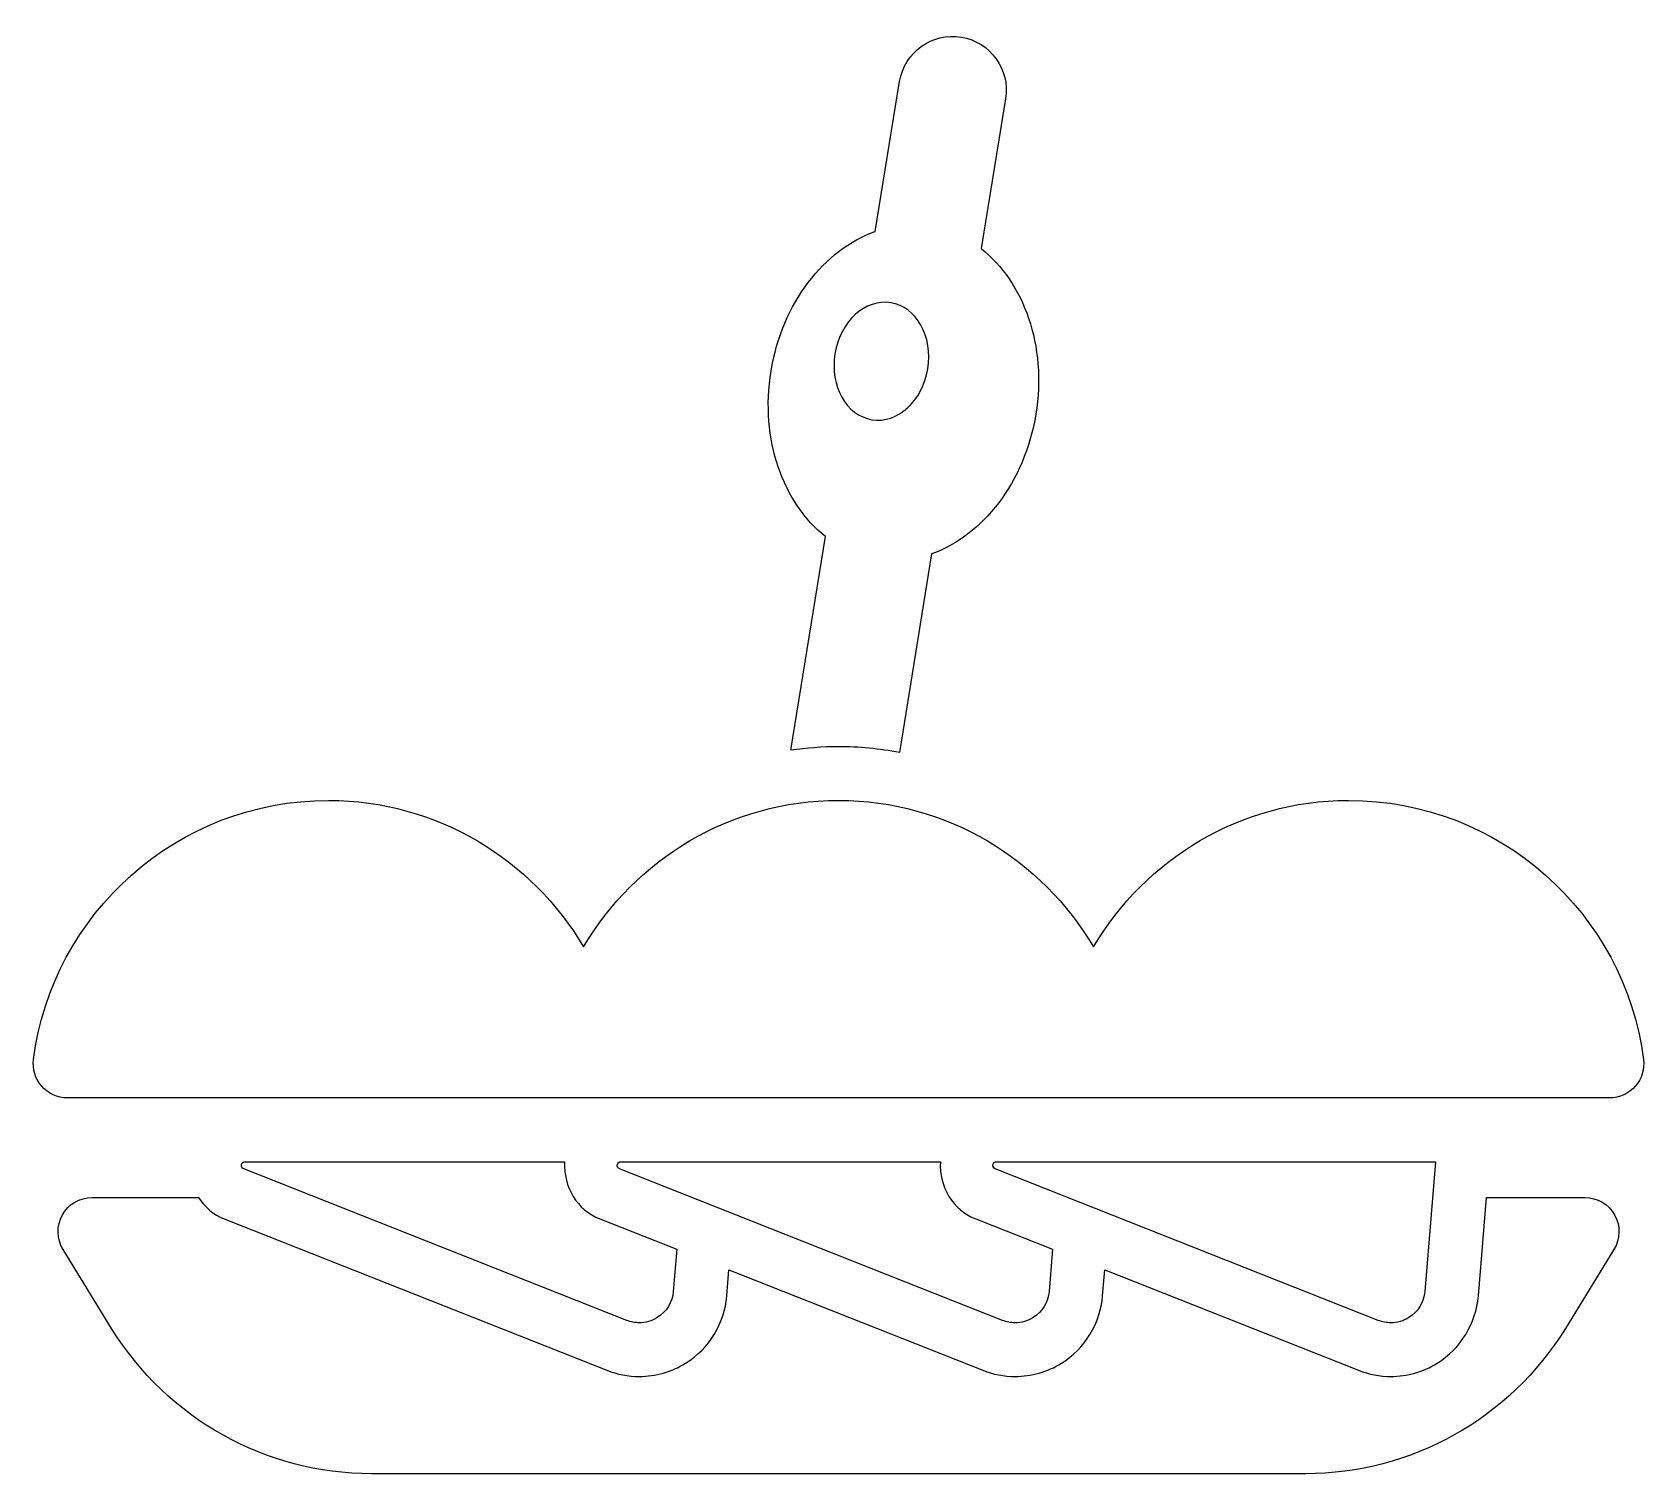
# Model space of a CAD drawing. Header units: centimetres. Extents: x -6.6 to 6.7, y -6.1 to 5.8.
import ezdxf

# ---------------------------------------------------------------- set-up
doc = ezdxf.new("R2010")
doc.units = ezdxf.units.CM
doc.header["$MEASUREMENT"] = 0
doc.layers.add('Layer 1', color=7, linetype='Continuous')

msp = doc.modelspace()

# ---------------------------------------------------------------- linework, layer by layer
at = {"layer": 'Layer 1'}
for points, knots in [([(-0.04659, 1.61211), (-0.04659, 1.61211), (-0.33176, -0.14361), (-0.33176, -0.14361), (-0.33176, -0.14361), (-0.2033, -0.12617), (-0.07337, -0.11414), (0.05898, -0.11414), (0.05898, -0.11414), (0.22932, -0.11414), (0.39601, -0.13205), (0.55955, -0.16073), (0.55955, -0.16073), (0.55955, -0.16073), (0.82453, 1.47051), (0.82453, 1.47051), (0.82453, 1.47051), (1.24265, 1.61997), (1.58949, 2.05744), (1.68059, 2.61875), (1.68059, 2.61875), (1.77169, 3.17996), (1.58095, 3.70455), (1.23194, 3.9785), (1.23194, 3.9785), (1.23194, 3.9785), (1.43199, 5.21035), (1.43199, 5.21035), (1.43199, 5.21035), (1.47078, 5.45078), (1.3075, 5.67737), (1.0671, 5.71658), (1.0671, 5.71658), (0.82712, 5.7564), (0.60011, 5.59186), (0.56087, 5.35169), (0.56087, 5.35169), (0.56087, 5.35169), (0.36077, 4.11984), (0.36077, 4.11984), (0.36077, 4.11984), (-0.05717, 3.97032), (-0.40403, 3.53305), (-0.4951, 2.97202), (-0.4951, 2.97202), (-0.58653, 2.41075), (-0.39568, 1.88616), (-0.04659, 1.61211)], [0, 0, 0, 0, 0.07692308, 0.07692308, 0.07692308, 0.07692308, 0.15384615, 0.15384615, 0.15384615, 0.15384615, 0.23076923, 0.23076923, 0.23076923, 0.23076923, 0.30769231, 0.30769231, 0.30769231, 0.30769231, 0.38461538, 0.38461538, 0.38461538, 0.38461538, 0.46153846, 0.46153846, 0.46153846, 0.46153846, 0.53846154, 0.53846154, 0.53846154, 0.53846154, 0.61538462, 0.61538462, 0.61538462, 0.61538462, 0.69230769, 0.69230769, 0.69230769, 0.69230769, 0.76923077, 0.76923077, 0.76923077, 0.76923077, 0.84615385, 0.84615385, 0.84615385, 0.84615385, 1, 1, 1, 1]), ([(0.03011, 3.11528), (0.07316, 3.38068), (0.27911, 3.56785), (0.4898, 3.53364), (0.4898, 3.53364), (0.70001, 3.49959), (0.83614, 3.25681), (0.79309, 2.99146), (0.79309, 2.99146), (0.74999, 2.72606), (0.54406, 2.53865), (0.3334, 2.57289), (0.3334, 2.57289), (0.12314, 2.60691), (-0.01302, 2.85009), (0.03011, 3.11528)], [0, 0, 0, 0, 0.2, 0.2, 0.2, 0.2, 0.4, 0.4, 0.4, 0.4, 0.6, 0.6, 0.6, 0.6, 1, 1, 1, 1]), ([(4.24998, -0.55531), (3.35516, -0.55531), (2.58051, -1.04146), (2.15403, -1.75901), (2.15403, -1.75901), (1.72837, -1.04146), (0.95375, -0.55531), (0.05895, -0.55531), (0.05895, -0.55531), (-0.83587, -0.55531), (-1.61052, -1.04146), (-2.03613, -1.75901), (-2.03613, -1.75901), (-2.46266, -1.04146), (-3.23729, -0.55531), (-4.13211, -0.55531), (-4.13211, -0.55531), (-5.37459, -0.55531), (-6.40083, -1.48262), (-6.55633, -2.68309), (-6.55633, -2.68309), (-6.5667, -2.76302), (-6.54212, -2.84359), (-6.48868, -2.90433), (-6.48868, -2.90433), (-6.43571, -2.96487), (-6.35861, -2.99998), (-6.27805, -2.99998), (-6.27805, -2.99998), (-6.27805, -2.99998), (6.39588, -2.99998), (6.39588, -2.99998), (6.39588, -2.99998), (6.47645, -2.99998), (6.55357, -2.96508), (6.60654, -2.90457), (6.60654, -2.90457), (6.65996, -2.84382), (6.68454, -2.76326), (6.67417, -2.68309), (6.67417, -2.68309), (6.51867, -1.48262), (5.49246, -0.55531), (4.24998, -0.55531)], [0, 0, 0, 0, 0.08333333, 0.08333333, 0.08333333, 0.08333333, 0.16666667, 0.16666667, 0.16666667, 0.16666667, 0.25, 0.25, 0.25, 0.25, 0.33333333, 0.33333333, 0.33333333, 0.33333333, 0.41666667, 0.41666667, 0.41666667, 0.41666667, 0.5, 0.5, 0.5, 0.5, 0.58333333, 0.58333333, 0.58333333, 0.58333333, 0.66666667, 0.66666667, 0.66666667, 0.66666667, 0.75, 0.75, 0.75, 0.75, 0.83333333, 0.83333333, 0.83333333, 0.83333333, 1, 1, 1, 1]), ([(-2.19194, -3.52409), (-2.19194, -3.52409), (-4.81751, -3.52409), (-4.81751, -3.52409), (-4.81751, -3.52409), (-4.83217, -3.52409), (-4.8446, -3.53462), (-4.84767, -3.54904), (-4.84767, -3.54904), (-4.85026, -3.56346), (-4.84251, -3.57772), (-4.8287, -3.58309), (-4.8287, -3.58309), (-4.8287, -3.58309), (-1.68114, -4.82795), (-1.68114, -4.82795), (-1.68114, -4.82795), (-1.64796, -4.84105), (-1.61306, -4.84753), (-1.57814, -4.84753), (-1.57814, -4.84753), (-1.52644, -4.84753), (-1.47516, -4.83332), (-1.42995, -4.8053), (-1.42995, -4.8053), (-1.35454, -4.75831), (-1.30586, -4.67864), (-1.29853, -4.59011), (-1.29853, -4.59011), (-1.29853, -4.59011), (-1.26982, -4.24372), (-1.26982, -4.24372), (-1.26982, -4.24372), (-1.26982, -4.24372), (-1.90127, -3.99406), (-1.90127, -3.99406), (-1.90127, -3.99406), (-2.09026, -3.92009), (-2.20218, -3.73205), (-2.19194, -3.52409)], [0, 0, 0, 0, 0.09090909, 0.09090909, 0.09090909, 0.09090909, 0.18181818, 0.18181818, 0.18181818, 0.18181818, 0.27272727, 0.27272727, 0.27272727, 0.27272727, 0.36363636, 0.36363636, 0.36363636, 0.36363636, 0.45454545, 0.45454545, 0.45454545, 0.45454545, 0.54545455, 0.54545455, 0.54545455, 0.54545455, 0.63636364, 0.63636364, 0.63636364, 0.63636364, 0.72727273, 0.72727273, 0.72727273, 0.72727273, 0.81818182, 0.81818182, 0.81818182, 0.81818182, 1, 1, 1, 1]), ([(0.89617, -3.52409), (0.89617, -3.52409), (-1.21026, -3.52409), (-1.21026, -3.52409), (-1.21026, -3.52409), (-1.21026, -3.52409), (-1.72937, -3.52409), (-1.72937, -3.52409), (-1.72937, -3.52409), (-1.74403, -3.52409), (-1.75652, -3.53462), (-1.75956, -3.54904), (-1.75956, -3.54904), (-1.76213, -3.56346), (-1.75443, -3.57772), (-1.74059, -3.58309), (-1.74059, -3.58309), (-1.74059, -3.58309), (1.407, -4.82795), (1.407, -4.82795), (1.407, -4.82795), (1.44018, -4.84105), (1.47505, -4.84753), (1.50995, -4.84753), (1.50995, -4.84753), (1.56168, -4.84753), (1.61295, -4.83332), (1.65817, -4.8053), (1.65817, -4.8053), (1.73358, -4.75831), (1.78229, -4.67864), (1.78962, -4.59011), (1.78962, -4.59011), (1.78962, -4.59011), (1.81827, -4.24372), (1.81827, -4.24372), (1.81827, -4.24372), (1.81827, -4.24372), (1.18684, -3.99406), (1.18684, -3.99406), (1.18684, -3.99406), (0.99788, -3.92009), (0.88593, -3.73205), (0.89617, -3.52409)], [0, 0, 0, 0, 0.08333333, 0.08333333, 0.08333333, 0.08333333, 0.16666667, 0.16666667, 0.16666667, 0.16666667, 0.25, 0.25, 0.25, 0.25, 0.33333333, 0.33333333, 0.33333333, 0.33333333, 0.41666667, 0.41666667, 0.41666667, 0.41666667, 0.5, 0.5, 0.5, 0.5, 0.58333333, 0.58333333, 0.58333333, 0.58333333, 0.66666667, 0.66666667, 0.66666667, 0.66666667, 0.75, 0.75, 0.75, 0.75, 0.83333333, 0.83333333, 0.83333333, 0.83333333, 1, 1, 1, 1]), ([(4.59806, -4.84756), (4.64979, -4.84756), (4.70106, -4.83335), (4.74628, -4.80533), (4.74628, -4.80533), (4.82169, -4.75834), (4.87034, -4.67867), (4.8777, -4.59014), (4.8777, -4.59014), (4.8777, -4.59014), (4.96599, -3.52408), (4.96599, -3.52408), (4.96599, -3.52408), (4.96599, -3.52408), (1.87788, -3.52409), (1.87788, -3.52409), (1.87788, -3.52409), (1.87788, -3.52409), (1.35874, -3.52409), (1.35874, -3.52409), (1.35874, -3.52409), (1.34411, -3.52409), (1.33162, -3.53462), (1.32855, -3.54904), (1.32855, -3.54904), (1.32601, -3.56346), (1.33371, -3.57772), (1.34752, -3.58309), (1.34752, -3.58309), (1.34752, -3.58309), (4.49514, -4.82795), (4.49514, -4.82795), (4.49514, -4.82795), (4.52829, -4.84108), (4.56319, -4.84756), (4.59806, -4.84756)], [0, 0, 0, 0, 0.1, 0.1, 0.1, 0.1, 0.2, 0.2, 0.2, 0.2, 0.3, 0.3, 0.3, 0.3, 0.4, 0.4, 0.4, 0.4, 0.5, 0.5, 0.5, 0.5, 0.6, 0.6, 0.6, 0.6, 0.7, 0.7, 0.7, 0.7, 0.8, 0.8, 0.8, 0.8, 1, 1, 1, 1]), ([(6.19252, -3.81791), (6.19252, -3.81791), (5.38419, -3.81791), (5.38419, -3.81791), (5.38419, -3.81791), (5.38419, -3.81791), (5.31751, -4.62656), (5.31751, -4.62656), (5.31751, -4.62656), (5.29857, -4.85296), (5.17233, -5.05974), (4.97887, -5.18039), (4.97887, -5.18039), (4.86428, -5.25125), (4.73286, -5.28874), (4.59803, -5.28874), (4.59803, -5.28874), (4.50712, -5.28874), (4.41835, -5.2717), (4.33268, -5.2381), (4.33268, -5.2381), (4.33268, -5.2381), (2.24694, -4.41331), (2.24694, -4.41331), (2.24694, -4.41331), (2.24694, -4.41331), (2.2294, -4.62656), (2.2294, -4.62656), (2.2294, -4.62656), (2.21048, -4.85296), (2.0842, -5.05974), (1.89076, -5.18039), (1.89076, -5.18039), (1.77617, -5.25125), (1.64475, -5.28874), (1.50989, -5.28874), (1.50989, -5.28874), (1.41898, -5.28874), (1.33024, -5.2717), (1.24454, -5.2381), (1.24454, -5.2381), (1.24454, -5.2381), (-0.84117, -4.41331), (-0.84117, -4.41331), (-0.84117, -4.41331), (-0.84117, -4.41331), (-0.85874, -4.62656), (-0.85874, -4.62656), (-0.85874, -4.62656), (-0.87766, -4.85296), (-1.00392, -5.05974), (-1.19738, -5.18039), (-1.19738, -5.18039), (-1.31194, -5.25125), (-1.44336, -5.28874), (-1.57819, -5.28874), (-1.57819, -5.28874), (-1.66913, -5.28874), (-1.75787, -5.2717), (-1.84359, -5.2381), (-1.84359, -5.2381), (-1.84359, -5.2381), (-4.98941, -3.9941), (-4.98941, -3.9941), (-4.98941, -3.9941), (-5.07953, -3.95883), (-5.1493, -3.89454), (-5.20108, -3.81791), (-5.20108, -3.81791), (-5.20108, -3.81791), (-6.07462, -3.81791), (-6.07462, -3.81791), (-6.07462, -3.81791), (-6.17633, -3.81791), (-6.2698, -3.87284), (-6.31933, -3.96161), (-6.31933, -3.96161), (-6.36889, -4.05035), (-6.36674, -4.15894), (-6.31375, -4.24548), (-6.31375, -4.24548), (-6.31375, -4.24548), (-5.91436, -4.8945), (-5.91436, -4.8945), (-5.91436, -4.8945), (-5.45769, -5.63618), (-4.64907, -6.08811), (-3.77835, -6.08811), (-3.77835, -6.08811), (-3.77835, -6.08811), (3.89625, -6.08812), (3.89625, -6.08812), (3.89625, -6.08812), (4.76694, -6.08812), (5.57559, -5.63619), (6.03223, -4.89451), (6.03223, -4.89451), (6.03223, -4.89451), (6.43165, -4.24549), (6.43165, -4.24549), (6.43165, -4.24549), (6.48462, -4.15894), (6.48679, -4.05036), (6.43723, -3.96162), (6.43723, -3.96162), (6.3877, -3.87284), (6.29423, -3.81791), (6.19252, -3.81791)], [0, 0, 0, 0, 0.03571429, 0.03571429, 0.03571429, 0.03571429, 0.07142857, 0.07142857, 0.07142857, 0.07142857, 0.10714286, 0.10714286, 0.10714286, 0.10714286, 0.14285714, 0.14285714, 0.14285714, 0.14285714, 0.17857143, 0.17857143, 0.17857143, 0.17857143, 0.21428571, 0.21428571, 0.21428571, 0.21428571, 0.25, 0.25, 0.25, 0.25, 0.28571429, 0.28571429, 0.28571429, 0.28571429, 0.32142857, 0.32142857, 0.32142857, 0.32142857, 0.35714286, 0.35714286, 0.35714286, 0.35714286, 0.39285714, 0.39285714, 0.39285714, 0.39285714, 0.42857143, 0.42857143, 0.42857143, 0.42857143, 0.46428571, 0.46428571, 0.46428571, 0.46428571, 0.5, 0.5, 0.5, 0.5, 0.53571429, 0.53571429, 0.53571429, 0.53571429, 0.57142857, 0.57142857, 0.57142857, 0.57142857, 0.60714286, 0.60714286, 0.60714286, 0.60714286, 0.64285714, 0.64285714, 0.64285714, 0.64285714, 0.67857143, 0.67857143, 0.67857143, 0.67857143, 0.71428571, 0.71428571, 0.71428571, 0.71428571, 0.75, 0.75, 0.75, 0.75, 0.78571429, 0.78571429, 0.78571429, 0.78571429, 0.82142857, 0.82142857, 0.82142857, 0.82142857, 0.85714286, 0.85714286, 0.85714286, 0.85714286, 0.89285714, 0.89285714, 0.89285714, 0.89285714, 0.92857143, 0.92857143, 0.92857143, 0.92857143, 1, 1, 1, 1])]:
    msp.add_open_spline(points, degree=3, knots=knots, dxfattribs=at)

doc.saveas('drawing.dxf')
